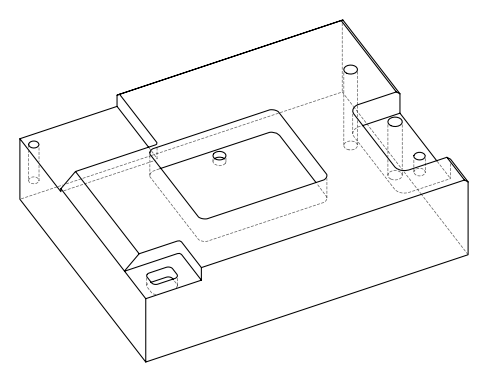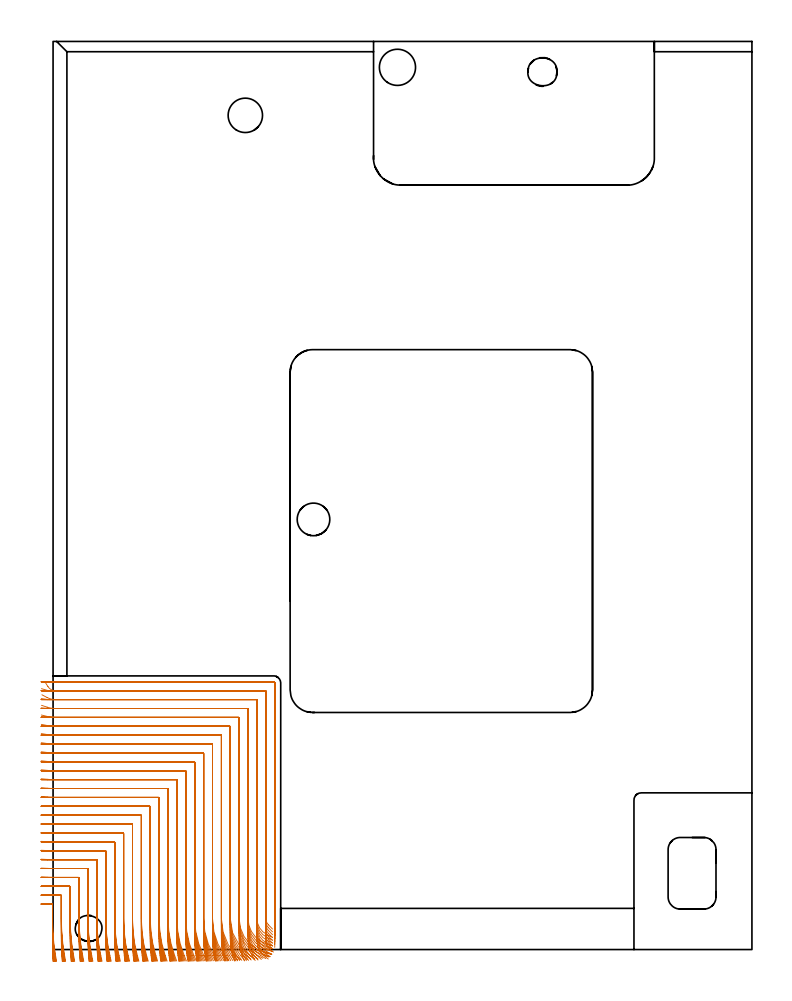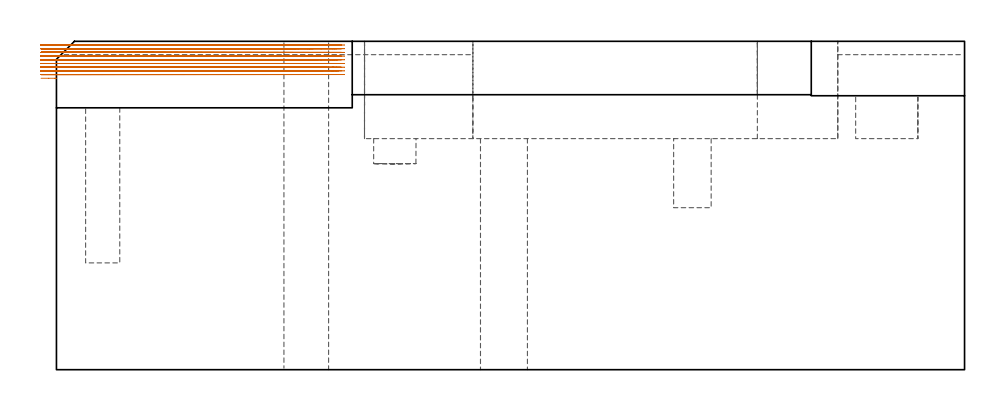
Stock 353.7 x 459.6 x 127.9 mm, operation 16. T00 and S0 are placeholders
(PLAN: 21 operations, 14 tool changes, 271 min)
(1 SPOT_DRILL | STEP1HOLE | NXT0321_9005460120000 | 0.03 min | 5 mm3)
(2 SPOT_DRILL_1 | STEP1HOLE_1 | NXT0321_9005460120000 | 0.06 min | 4449 mm3)
(3 SPOT_DRILL_2 | STEP1POCKET | NXT0321_9005460120000 | 0.04 min | 4185 mm3)
(4 DRILL_BLIND_HOLE_INTO_CENTER | STEP1HOLE | NXT0301_065 | 0.07 min | 888 mm3)
(5 GUN_DRILL_THROUGH_HOLE | STEP1HOLE | UGT0307_008 | 0.69 min | 11202 mm3)
(6 DRILL_TO_ENLARGE_THROUGH_HOLE | STEP1HOLE | UGT0301_245 | 0.55 min | 18254 mm3)
(7 DRILL_THROUGH_HOLE_INTO_CENTER | STEP1HOLE_1 | NXT0301_065 | 0.39 min | 6071 mm3)
(8 DRILL_TO_ENLARGE_THROUGH_HOLE_1 | STEP1HOLE_1 | UGT0301_252 | 0.41 min | 23051 mm3)
(9 DRILL_BLIND_HOLE_INTO_CENTER_1 | STEP1POCKET | NXT0301_128 | 0.12 min | 2997 mm3)
(10 INDEXABLE_INSERT_DRILL_BLIND_HOLE_FROM_SOLID | STEP1POCKET_2 | NXT0302_004 | 0.06 min | 10173 mm3)
(11 MILL_ROUGH_BLIND_HOLE_CONTOUR | STEP1POCKET | NXT0201_010 | Spiral | 0.6 min | 3112 mm3)
(12 AREA_MILL | FG_CHAMFER_SURFACE | UGT0205_001 | 2.72 min | 2237 mm3)
(13 AREA_MILL_1 | FG_CHAMFER_SURFACE_1 | UGT0205_001 | 11.72 min | 42123 mm3)
(14 AREA_MILL_2 | FG_CHAMFER_SURFACE_2 | UGT0205_001 | 0.98 min | 713 mm3)
(15 AREA_MILL_3 | FG_CHAMFER_SURFACE_3 | UGT0205_001 | 7.85 min | 7912 mm3)
(16 MILL_CORNER_NOTCH_RECTANGULAR | CORNER_NOTCH_RECTANGULAR | NXT0201_008 | Follow Part, ap 1.5, ae 75% | 150.14 min | 411328 mm3)
(17 MILL_CORNER_NOTCH_RECTANGULAR_1 | CORNER_NOTCH_RECTANGULAR_1 | NXT0201_008 | Follow Part, ap 1.5, ae 75% | 40.67 min | 98591 mm3)
(18 MILL_RECTANGULAR_POCKET | POCKET_RECTANGULAR_STRAIGHT | UGT0201_094 | Follow Part, ap 5, ae 75% | 30.21 min | 1052492 mm3)
(19 MILL_RECTANGULAR_POCKET_1 | POCKET_RECTANGULAR_STRAIGHT_1 | NXT0201_011 | Follow Part, ap 3, ae 75% | 1.81 min | 14127 mm3)
(20 MILL_SLOT | SLOT_PARTIAL_RECTANGULAR | UGT0201_094 | Follow Part, ap 5, ae 75% | 20.71 min | 372564 mm3)
(21 MILL_BLIND_HOLE_FROM_SOLID_MATERIAL | STEP1POCKET_1 | NXT0201_010 | Spiral | 1.24 min | 8379 mm3)
(TOOL NXT0321_9005460120000 | NC Spot Drill, 142deg, 12mm, Carbide, Uncoated | D12 PA142 FL30 Z2)
(TOOL NXT0301_065 | Carbide Drill 9.4mm [860.1-0940-075A1-MM 2214] | D9.4 PA140 FL98 Z2)
(TOOL UGT0307_008 | Gun Drill 11 mm | D11 PA130 FL24 Z1)
(TOOL UGT0301_245 | Twist Drill 17.4 mm | D17.4 PA118 FL130 Z2)
(TOOL UGT0301_252 | Twist Drill 18.3 mm | D18.3 PA118 FL135 Z2)
(TOOL NXT0301_128 | Carbide Drill 12mm [861.1-1200-036A1-GP GC34] | D12 PA150 FL37.4 Z2)
(TOOL NXT0302_004 | Index. Insert Drill 16.5mm [880-D1650L20-05] | D16.5 PA176 FL83 Z2)
(TOOL NXT0201_010 | ENDMILL 10mm [2P460-1000-NA 1630] | D10 FL30 Z6)
(TOOL UGT0205_001 | Chamfer Mill 20 x 3 x 45 deg. | D20 FL50 Z2)
(TOOL NXT0201_008 | ENDMILL 6mm [2P460-0600-NA 1630] | D6 FL26 Z6)
(TOOL UGT0201_094 | End mill 20 mm | D20 FL38 Z4)
(TOOL NXT0201_011 | ENDMILL 12mm [2P460-1200-NA 1630] | D12 FL38 Z6)
(OP 16 MILL_CORNER_NOTCH_RECTANGULAR, part 1 of 2)
G17 G21 G94 G90
T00 M6
G54
G17 G0 G90 X1.759 Y-5.958 S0 M3
G43 Z137.9 H1
Z126.461
G94 G1 X1.261 Y-3. F250.
G2 X-0.3 Y15.678 R112.5 F500.
G1 Y22.721
G3 X-0.588 Y23.014 R0.3
G2 X-3. Y23.079 R112.5
G1 X-5.998 Y23.191 F250.
G0 Z137.9
X6.346 Y-5.955
Z126.461
G1 X5.827 Y-3.
G2 X4.2 Y15.678 R108. F500.
G1 Y27.207
G3 X3.907 Y27.5 R0.3
G1 X1.209
G2 X-3. Y27.582 R108.
G1 X-5.998 Y27.699 F250.
G0 Z137.9
X10.941 Y-5.951
Z126.461
G1 X10.399 Y-3.
G2 X8.7 Y15.678 R103.5 F500.
G1 Y31.706
G3 X8.406 Y32. R0.3
G1 X1.209
G2 X-3. Y32.086 R103.5
G1 X-5.998 Y32.208 F250.
G0 Z137.9
X15.544 Y-5.946
Z126.461
G1 X14.978 Y-3.
G2 X13.2 Y15.678 R99. F500.
G1 Y36.206
G3 X12.906 Y36.5 R0.3
G1 X1.209
G2 X-3. Y36.59 R99.
G1 X-5.997 Y36.717 F250.
G0 Z137.9
X20.157 Y-5.941
Z126.461
G1 X19.564 Y-3.
G2 X17.7 Y15.678 R94.5 F500.
G1 Y40.706
G3 X17.406 Y41. R0.3
G1 X1.209
G2 X-3. Y41.094 R94.5
G1 X-5.997 Y41.227 F250.
G0 Z137.9
X24.782 Y-5.935
Z126.461
G1 X24.16 Y-3.
G2 X22.2 Y15.678 R90. F500.
G1 Y45.206
G3 X21.906 Y45.5 R0.3
G1 X1.209
G2 X-3. Y45.598 R90.
G1 X-5.997 Y45.739 F250.
G0 Z137.9
X29.421 Y-5.928
Z126.461
G1 X28.765 Y-3.
G2 X26.7 Y15.678 R85.5 F500.
G1 Y49.706
G3 X26.406 Y50. R0.3
G1 X1.209
G2 X-3. Y50.104 R85.5
G1 X-5.996 Y50.251 F250.
G0 Z137.9
X34.075 Y-5.919
Z126.461
G1 X33.383 Y-3.
G2 X31.2 Y15.678 R81. F500.
G1 Y54.206
G3 X30.906 Y54.5 R0.3
G1 X1.209
G2 X-3. Y54.609 R81.
G1 X-5.996 Y54.765 F250.
G0 Z137.9
X38.748 Y-5.909
Z126.461
G1 X38.015 Y-3.
G2 X35.7 Y15.678 R76.5 F500.
G1 Y58.705
G3 X35.405 Y59. R0.3
G1 X1.209
G2 X-3. Y59.116 R76.5
G1 X-5.995 Y59.281 F250.
G0 Z137.9
X43.443 Y-5.897
Z126.461
G1 X42.665 Y-3.
G2 X40.2 Y15.678 R72. F500.
G1 Y63.205
G3 X39.905 Y63.5 R0.3
G1 X1.209
G2 X-3. Y63.623 R72.
G1 X-5.995 Y63.799 F250.
G0 Z137.9
X48.166 Y-5.883
Z126.461
G1 X47.336 Y-3.
G2 X44.7 Y15.678 R67.5 F500.
G1 Y67.705
G3 X44.405 Y68. R0.3
G1 X1.209
G2 X-3. Y68.131 R67.5
G1 X-5.994 Y68.318 F250.
G0 Z137.9
X52.922 Y-5.865
Z126.461
G1 X52.033 Y-3.
G2 X49.2 Y15.678 R63. F500.
G1 Y72.205
G3 X48.905 Y72.5 R0.3
G1 X1.209
G2 X-3. Y72.641 R63.
G1 X-5.993 Y72.841 F250.
G0 Z137.9
X57.72 Y-5.843
Z126.461
G1 X56.762 Y-3.
G2 X53.7 Y15.678 R58.5 F500.
G1 Y76.705
G3 X53.405 Y77. R0.3
G1 X1.209
G2 X-3. Y77.152 R58.5
G1 X-5.992 Y77.367 F250.
G0 Z137.9
X62.571 Y-5.815
Z126.461
G1 X61.533 Y-3.
G2 X58.2 Y15.678 R54. F500.
G1 Y81.204
G3 X57.904 Y81.5 R0.3
G1 X1.209
G2 X-3. Y81.664 R54.
G1 X-5.991 Y81.898 F250.
G0 Z137.9
X67.491 Y-5.778
Z126.461
G1 X66.359 Y-3.
G2 X62.7 Y15.678 R49.5 F500.
G1 Y85.704
G3 X62.404 Y86. R0.3
G1 X1.209
G2 X-3. Y86.179 R49.5
G1 X-5.989 Y86.434 F250.
G0 Z137.9
X72.505 Y-5.729
Z126.461
G1 X71.259 Y-3.
G2 X67.2 Y15.678 R45. F500.
G1 Y90.204
G3 X66.904 Y90.5 R0.3
G1 X1.209
G2 X-3. Y90.697 R45.
G1 X-5.987 Y90.978 F250.
G0 Z137.9
X77.648 Y-5.662
Z126.461
G1 X76.264 Y-3.
G2 X71.7 Y15.678 R40.5 F500.
G1 Y94.704
G3 X71.404 Y95. R0.3
G1 X1.209
G2 X-3. Y95.219 R40.5
G1 X-5.984 Y95.531 F250.
G0 Z137.9
X82.981 Y-5.565
Z126.461
G1 X81.425 Y-3.
G2 X76.2 Y15.678 R36. F500.
G1 Y99.204
G3 X75.904 Y99.5 R0.3
G1 X1.209
G2 X-3. Y99.747 R36.
G1 X-5.979 Y100.098 F250.
G0 Z137.9
X88.614 Y-5.416
Z126.461
G1 X86.835 Y-3.
G2 X80.7 Y15.678 R31.5 F500.
G1 Y103.704
G3 X80.404 Y104. R0.3
G1 X1.209
G2 X-3. Y104.283 R31.5
G1 X-5.973 Y104.683 F250.
G0 Z137.9
X94.779 Y-5.166
Z126.461
G1 X92.703 Y-3.
G2 X85.2 Y15.678 R27. F500.
G1 Y108.203
G3 X84.903 Y108.5 R0.3
G1 X1.209
G2 X-3. Y108.83 R27.
G1 X-5.963 Y109.298 F250.
G0 Z137.9
X102.145 Y-4.673
Z126.461
G1 X99.655 Y-3.
G2 X89.7 Y15.678 R22.5 F500.
G1 Y112.703
G3 X89.403 Y113. R0.3
G1 X1.209
G2 X-3. Y113.397 R22.5
G1 X-5.947 Y113.958 F250.
G0 Z137.9
X110.549 Y-2.495
Z126.461
G1 X107.646 Y-1.736
G2 X94.2 Y15.678 R18. F500.
G1 Y117.203
G3 X93.903 Y117.5 R0.3
G1 X1.209
G2 X-3. Y117.999 R18.
G1 X-5.917 Y118.701 F250.
G0 Z137.9
X111.065 Y1.895
Z126.461
G1 X108.2 Y2.784
G2 X98.7 Y15.678 R13.5 F500.
G1 Y121.703
G3 X98.403 Y122. R0.3
G1 X1.209
G2 X-3. Y122.673 R13.5
G1 X-5.85 Y123.608 F250.
G0 Z137.9
X110.887 Y6.283
Z126.461
G1 X108.2 Y7.616
G2 X103.2 Y15.678 R9. F500.
G1 Y126.203
G3 X102.903 Y126.5 R0.3
G1 X1.209
G2 X-3. Y127.545 R9.
G1 X-5.652 Y128.948 F250.
G0 Z137.9
X111.061 Y10.391
Z126.461
G1 X108.971 Y12.544
G2 X107.7 Y15.678 R4.5 F500.
G1 Y130.703
G3 X107.403 Y131. R0.3
G1 X1.209
G2 X-2.588 Y133.086 R4.5
G1 X-4.198 Y135.618 F250.
G0 Z137.9
X112.2 Y12.678
Z126.461
G1 Y15.678
Y134.9 F500.
G3 X111.6 Y135.5 R0.6
G1 X1.209
X-1.791 F250.
G0 Z137.9
X1.488 Y-5.965
Z125.022
G1 X1.029 Y-3.
G2 X-0.3 Y14.239 R112.5 F500.
G1 Y22.707
G3 X-0.593 Y23. R0.3
G1 X-1.716
G2 X-3. Y23.007 R112.5
G1 X-6. Y23.042 F250.
G0 Z137.9
X6.064 Y-5.962
Z125.022
G1 X5.585 Y-3.
G2 X4.2 Y14.239 R108. F500.
G1 Y27.207
G3 X3.907 Y27.5 R0.3
G1 X-1.716
G2 X-3. Y27.508 R108.
G1 X-6. Y27.543 F250.
G0 Z137.9
X10.645 Y-5.958
Z125.022
G1 X10.146 Y-3.
G2 X8.7 Y14.239 R103.5 F500.
G1 Y31.707
G3 X8.407 Y32. R0.3
G1 X-1.716
G2 X-3. Y32.008 R103.5
G1 X-6. Y32.045 F250.
G0 Z137.9
X15.235 Y-5.954
Z125.022
G1 X14.712 Y-3.
G2 X13.2 Y14.239 R99. F500.
G1 Y36.206
G3 X12.906 Y36.5 R0.3
G1 X-1.716
G2 X-3. Y36.508 R99.
G1 X-6. Y36.547 F250.
G0 Z137.9
X19.833 Y-5.95
Z125.022
G1 X19.286 Y-3.
G2 X17.7 Y14.239 R94.5 F500.
G1 Y40.706
G3 X17.406 Y41. R0.3
G1 X-1.716
G2 X-3. Y41.009 R94.5
G1 X-6. Y41.049 F250.
G0 Z137.9
X24.441 Y-5.944
Z125.022
G1 X23.866 Y-3.
G2 X22.2 Y14.239 R90. F500.
G1 Y45.206
G3 X21.906 Y45.5 R0.3
G1 X-1.716
G2 X-3. Y45.509 R90.
G1 X-6. Y45.552 F250.
G0 Z137.9
X29.061 Y-5.938
Z125.022
G1 X28.456 Y-3.
G2 X26.7 Y14.239 R85.5 F500.
G1 Y49.706
G3 X26.406 Y50. R0.3
G1 X-1.716
G2 X-3. Y50.01 R85.5
G1 X-6. Y50.055 F250.
G0 Z137.9
X33.694 Y-5.931
Z125.022
G1 X33.056 Y-3.
G2 X31.2 Y14.239 R81. F500.
G1 Y54.206
G3 X30.906 Y54.5 R0.3
G1 X-1.716
G2 X-3. Y54.51 R81.
G1 X-6. Y54.558 F250.
G0 Z137.9
X38.344 Y-5.923
Z125.022
G1 X37.668 Y-3.
G2 X35.7 Y14.239 R76.5 F500.
G1 Y58.705
G3 X35.405 Y59. R0.3
G1 X-1.716
G2 X-3. Y59.011 R76.5
G1 X-6. Y59.061 F250.
G0 Z137.9
X43.013 Y-5.913
Z125.022
G1 X42.294 Y-3.
G2 X40.2 Y14.239 R72. F500.
G1 Y63.205
G3 X39.905 Y63.5 R0.3
G1 X-1.716
G2 X-3. Y63.511 R72.
G1 X-6. Y63.565 F250.
G0 Z137.9
X47.705 Y-5.901
Z125.022
G1 X46.938 Y-3.
G2 X44.7 Y14.239 R67.5 F500.
G1 Y67.705
G3 X44.405 Y68. R0.3
G1 X-1.716
G2 X-3. Y68.012 R67.5
G1 X-5.999 Y68.069 F250.
G0 Z137.9
X52.425 Y-5.886
Z125.022
G1 X51.605 Y-3.
G2 X49.2 Y14.239 R63. F500.
G1 Y72.205
G3 X48.905 Y72.5 R0.3
G1 X-1.716
G2 X-3. Y72.513 R63.
G1 X-5.999 Y72.574 F250.
G0 Z137.9
X57.182 Y-5.867
Z125.022
G1 X56.298 Y-3.
G2 X53.7 Y14.239 R58.5 F500.
G1 Y76.705
G3 X53.405 Y77. R0.3
G1 X-1.716
G2 X-3. Y77.014 R58.5
G1 X-5.999 Y77.08 F250.
G0 Z137.9
X61.983 Y-5.843
Z125.022
G1 X61.026 Y-3.
G2 X58.2 Y14.239 R54. F500.
G1 Y81.205
G3 X57.905 Y81.5 R0.3
G1 X-1.716
G2 X-3. Y81.515 R54.
G1 X-5.999 Y81.587 F250.
G0 Z137.9
X66.844 Y-5.812
Z125.022
G1 X65.799 Y-3.
G2 X62.7 Y14.239 R49.5 F500.
G1 Y85.704
G3 X62.404 Y86. R0.3
G1 X-1.716
G2 X-3. Y86.017 R49.5
G1 X-5.999 Y86.094 F250.
G0 Z137.9
X71.782 Y-5.771
Z125.022
G1 X70.633 Y-3.
G2 X67.2 Y14.239 R45. F500.
G1 Y90.204
G3 X66.904 Y90.5 R0.3
G1 X-1.716
G2 X-3. Y90.518 R45.
G1 X-5.999 Y90.604 F250.
G0 Z137.9
X76.829 Y-5.715
Z125.022
G1 X75.552 Y-3.
G2 X71.7 Y14.239 R40.5 F500.
G1 Y94.704
G3 X71.404 Y95. R0.3
G1 X-1.716
G2 X-3. Y95.02 R40.5
G1 X-5.998 Y95.115 F250.
G0 Z137.9
X82.033 Y-5.634
Z125.022
G1 X80.596 Y-3.
G2 X76.2 Y14.239 R36. F500.
G1 Y99.204
G3 X75.904 Y99.5 R0.3
G1 X-1.716
G2 X-3. Y99.523 R36.
G1 X-5.998 Y99.63 F250.
G0 Z137.9
X87.478 Y-5.511
Z125.022
G1 X85.836 Y-3.
G2 X80.7 Y14.239 R31.5 F500.
G1 Y103.704
G3 X80.404 Y104. R0.3
G1 X-1.716
G2 X-3. Y104.026 R31.5
G1 X-5.998 Y104.148 F250.
G0 Z137.9
X93.335 Y-5.309
Z125.022
G1 X91.42 Y-3.
G2 X85.2 Y14.239 R27. F500.
G1 Y108.204
G3 X84.904 Y108.5 R0.3
G1 X-1.716
G2 X-3. Y108.531 R27.
G1 X-5.997 Y108.673 F250.
G0 Z137.9
X100.039 Y-4.928
Z125.022
G1 X97.741 Y-3.
G2 X89.7 Y14.239 R22.5 F500.
G1 Y112.703
G3 X89.403 Y113. R0.3
G1 X-1.716
G2 X-3. Y113.037 R22.5
G1 X-5.995 Y113.208 F250.
G0 Z137.9
X109.169 Y-3.756
Z125.022
G1 X106.333 Y-2.778
G2 X94.2 Y14.239 R18. F500.
G1 Y117.203
G3 X93.903 Y117.5 R0.3
G1 X-1.716
G2 X-3. Y117.546 R18.
G1 X-5.992 Y117.76 F250.
G0 Z137.9
X111.065 Y0.456
Z125.022
G1 X108.2 Y1.345
G2 X98.7 Y14.239 R13.5 F500.
G1 Y121.703
G3 X98.403 Y122. R0.3
G1 X-1.716
G2 X-3. Y122.061 R13.5
G1 X-5.986 Y122.346 F250.
G0 Z137.9
X110.887 Y4.843
Z125.022
G1 X108.2 Y6.177
G2 X103.2 Y14.239 R9. F500.
G1 Y126.203
G3 X102.903 Y126.5 R0.3
G1 X-1.716
G2 X-3. Y126.592 R9.
G1 X-5.969 Y127.02 F250.
G0 Z137.9
X111.061 Y8.952
Z125.022
G1 X108.971 Y11.105
G2 X107.7 Y14.239 R4.5 F500.
G1 Y130.703
G3 X107.403 Y131. R0.3
G1 X-1.716
G2 X-3. Y131.187 R4.5
G1 X-5.875 Y132.043 F250.
G0 Z137.9
X112.2 Y11.239
Z125.022
G1 Y14.239
Y134.9 F500.
G3 X111.6 Y135.5 R0.6
G1 X-1.716
X-4.716 F250.
G0 Z137.9
X1.236 Y-5.97
Z123.583
G1 X0.815 Y-3.
G2 X-0.3 Y12.799 R112.5 F500.
G1 Y22.707
G3 X-0.593 Y23. R0.3
G1 X-2.845
X-3.
X-6. Y23.004 F250.
G0 Z137.9
X5.801 Y-5.968
Z123.583
G1 X5.362 Y-3.
G2 X4.2 Y12.799 R108. F500.
G1 Y27.207
G3 X3.907 Y27.5 R0.3
G1 X-2.845
X-3.
X-6. Y27.504 F250.
G0 Z137.9
X10.371 Y-5.965
Z123.583
G1 X9.913 Y-3.
G2 X8.7 Y12.799 R103.5 F500.
G1 Y31.707
G3 X8.407 Y32. R0.3
G1 X-2.845
X-3.
X-6. Y32.005 F250.
G0 Z137.9
X14.948 Y-5.962
Z123.583
G1 X14.469 Y-3.
G2 X13.2 Y12.799 R99. F500.
G1 Y36.206
G3 X12.906 Y36.5 R0.3
G1 X-2.845
X-3.
X-6. Y36.505 F250.
G0 Z137.9
X19.532 Y-5.958
Z123.583
G1 X19.03 Y-3.
G2 X17.7 Y12.799 R94.5 F500.
G1 Y40.706
G3 X17.406 Y41. R0.3
G1 X-2.845
X-3.
X-6. Y41.005 F250.
G0 Z137.9
X24.124 Y-5.953
Z123.583
G1 X23.598 Y-3.
G2 X22.2 Y12.799 R90. F500.
G1 Y45.206
G3 X21.906 Y45.5 R0.3
G1 X-2.845
X-3.
X-6. Y45.505 F250.
G0 Z137.9
X28.727 Y-5.948
Z123.583
G1 X28.172 Y-3.
G2 X26.7 Y12.799 R85.5 F500.
G1 Y49.706
G3 X26.406 Y50. R0.3
G1 X-2.845
X-3.
X-6. Y50.006 F250.
G0 Z137.9
X33.341 Y-5.942
Z123.583
G1 X32.756 Y-3.
G2 X31.2 Y12.799 R81. F500.
G1 Y54.206
G3 X30.906 Y54.5 R0.3
G1 X-2.845
X-3.
X-6. Y54.506 F250.
G0 Z137.9
X37.969 Y-5.935
Z123.583
G1 X37.349 Y-3.
G2 X35.7 Y12.799 R76.5 F500.
G1 Y58.705
G3 X35.405 Y59. R0.3
G1 X-2.845
X-3.
X-6. Y59.006 F250.
G0 Z137.9
X42.613 Y-5.927
Z123.583
G1 X41.955 Y-3.
G2 X40.2 Y12.799 R72. F500.
G1 Y63.205
G3 X39.905 Y63.5 R0.3
G1 X-2.845
X-3.
X-6. Y63.507 F250.
G0 Z137.9
X47.277 Y-5.917
Z123.583
G1 X46.575 Y-3.
G2 X44.7 Y12.799 R67.5 F500.
G1 Y67.705
G3 X44.405 Y68. R0.3
G1 X-2.845
X-3.
X-6. Y68.007 F250.
G0 Z137.9
X51.966 Y-5.904
Z123.583
G1 X51.213 Y-3.
G2 X49.2 Y12.799 R63. F500.
G1 Y72.205
G3 X48.905 Y72.5 R0.3
G1 X-2.845
X-3.
X-6. Y72.508 F250.
G0 Z137.9
X56.684 Y-5.889
Z123.583
G1 X55.874 Y-3.
G2 X53.7 Y12.799 R58.5 F500.
G1 Y76.705
G3 X53.405 Y77. R0.3
G1 X-2.845
X-3.
X-6. Y77.008 F250.
G0 Z137.9
X61.441 Y-5.869
Z123.583
G1 X60.563 Y-3.
G2 X58.2 Y12.799 R54. F500.
G1 Y81.205
G3 X57.905 Y81.5 R0.3
G1 X-2.845
X-3.
X-6. Y81.509 F250.
G0 Z137.9
X66.247 Y-5.843
Z123.583
G1 X65.289 Y-3.
G2 X62.7 Y12.799 R49.5 F500.
G1 Y85.704
G3 X62.404 Y86. R0.3
G1 X-2.845
X-3.
X-6. Y86.01 F250.
G0 Z137.9
X71.118 Y-5.809
Z123.583
G1 X70.065 Y-3.
G2 X67.2 Y12.799 R45. F500.
G1 Y90.204
G3 X66.904 Y90.5 R0.3
G1 X-2.845
X-3.
X-6. Y90.511 F250.
G0 Z137.9
X76.079 Y-5.762
Z123.583
G1 X74.909 Y-3.
G2 X71.7 Y12.799 R40.5 F500.
G1 Y94.704
G3 X71.404 Y95. R0.3
G1 X-2.845
X-3.
X-6. Y95.012 F250.
G0 Z137.9
X81.169 Y-5.696
Z123.583
G1 X79.852 Y-3.
G2 X76.2 Y12.799 R36. F500.
G1 Y99.204
G3 X75.904 Y99.5 R0.3
G1 X-2.845
X-3.
X-6. Y99.513 F250.
G0 Z137.9
X86.453 Y-5.595
Z123.583
G1 X84.949 Y-3.
G2 X80.7 Y12.799 R31.5 F500.
G1 Y103.704
G3 X80.404 Y104. R0.3
G1 X-2.845
X-3.
X-6. Y104.015 F250.
G0 Z137.9
X92.061 Y-5.433
Z123.583
G1 X90.305 Y-3.
G2 X85.2 Y12.799 R27. F500.
G1 Y108.204
G3 X84.904 Y108.5 R0.3
G1 X-2.845
X-3.
X-6. Y108.518 F250.
G0 Z137.9
X98.287 Y-5.136
Z123.583
G1 X96.18 Y-3.
G2 X89.7 Y12.799 R22.5 F500.
G1 Y112.703
G3 X89.403 Y113. R0.3
G1 X-2.845
X-3. Y113.001
X-6. Y113.021 F250.
G0 Z137.9
X106.209 Y-4.437
Z123.583
G1 X103.576 Y-3.
G2 X94.2 Y12.799 R18. F500.
G1 Y117.203
G3 X93.903 Y117.5 R0.3
G1 X-2.845
X-3. Y117.501
X-6. Y117.526 F250.
G0 Z137.9
X111.064 Y-0.983
Z123.583
G1 X108.199 Y-0.094
G2 X98.7 Y12.799 R13.5 F500.
G1 Y121.703
G3 X98.403 Y122. R0.3
G1 X-2.845
X-3. Y122.001
X-6. Y122.035 F250.
G0 Z137.9
X110.887 Y3.404
Z123.583
G1 X108.2 Y4.737
G2 X103.2 Y12.799 R9. F500.
G1 Y126.203
G3 X102.903 Y126.5 R0.3
G1 X-2.845
X-3. Y126.501
X-6. Y126.553 F250.
G0 Z137.9
X111.06 Y7.512
Z123.583
G1 X108.971 Y9.665
G2 X107.7 Y12.799 R4.5 F500.
G1 Y130.703
G3 X107.403 Y131. R0.3
G1 X-2.845
X-3. Y131.003
X-5.998 Y131.106 F250.
G0 Z137.9
X112.2 Y9.799
Z123.583
G1 Y12.799
Y134.9 F500.
G3 X111.6 Y135.5 R0.6
G1 X-2.845
X-5.845 F250.
G0 Z137.9
X1.003 Y-5.975
Z122.144
G1 X0.62 Y-3.
G2 X-0.3 Y11.361 R112.5 F500.
G1 Y22.707
G3 X-0.593 Y23. R0.3
G1 X-3.
X-6. F250.
G0 Z137.9
X5.558 Y-5.973
Z122.144
G1 X5.159 Y-3.
G2 X4.2 Y11.361 R108. F500.
G1 Y27.207
G3 X3.907 Y27.5 R0.3
G1 X-3.
X-6. F250.
G0 Z137.9
X10.117 Y-5.971
Z122.144
G1 X9.701 Y-3.
G2 X8.7 Y11.361 R103.5 F500.
G1 Y31.707
G3 X8.407 Y32. R0.3
G1 X-3.
X-6. F250.
G0 Z137.9
X14.682 Y-5.968
Z122.144
G1 X14.247 Y-3.
G2 X13.2 Y11.361 R99. F500.
G1 Y36.206
G3 X12.906 Y36.5 R0.3
G1 X-3.
X-6. F250.
G0 Z137.9
X19.253 Y-5.965
Z122.144
G1 X18.798 Y-3.
G2 X17.7 Y11.361 R94.5 F500.
G1 Y40.706
G3 X17.406 Y41. R0.3
G1 X-3.
X-6. F250.
G0 Z137.9
X23.832 Y-5.962
Z122.144
G1 X23.353 Y-3.
G2 X22.2 Y11.361 R90. F500.
G1 Y45.206
G3 X21.906 Y45.5 R0.3
G1 X-3.
X-6. F250.
G0 Z137.9
X28.419 Y-5.957
Z122.144
G1 X27.915 Y-3.
G2 X26.7 Y11.361 R85.5 F500.
G1 Y49.706
G3 X26.406 Y50. R0.3
G1 X-3.
X-6. F250.
G0 Z137.9
X33.015 Y-5.952
Z122.144
G1 X32.483 Y-3.
G2 X31.2 Y11.361 R81. F500.
G1 Y54.206
G3 X30.906 Y54.5 R0.3
G1 X-3.
X-6. F250.
G0 Z137.9
X37.623 Y-5.947
Z122.144
G1 X37.06 Y-3.
G2 X35.7 Y11.361 R76.5 F500.
G1 Y58.705
G3 X35.405 Y59. R0.3
G1 X-3.
X-6. F250.
G0 Z137.9
X42.245 Y-5.94
Z122.144
G1 X41.647 Y-3.
G2 X40.2 Y11.361 R72. F500.
G1 Y63.205
G3 X39.905 Y63.5 R0.3
G1 X-3.
X-6. F250.
G0 Z137.9
X46.884 Y-5.931
Z122.144
G1 X46.245 Y-3.
G2 X44.7 Y11.361 R67.5 F500.
G1 Y67.705
G3 X44.405 Y68. R0.3
G1 X-3.
X-6. F250.
G0 Z137.9
X51.542 Y-5.921
Z122.144
G1 X50.859 Y-3.
G2 X49.2 Y11.361 R63. F500.
G1 Y72.205
G3 X48.905 Y72.5 R0.3
G1 X-3.
X-6. F250.
G0 Z137.9
X56.227 Y-5.908
Z122.144
G1 X55.49 Y-3.
G2 X53.7 Y11.361 R58.5 F500.
G1 Y76.705
G3 X53.405 Y77. R0.3
G1 X-3.
X-6. F250.
G0 Z137.9
X60.942 Y-5.892
Z122.144
G1 X60.145 Y-3.
G2 X58.2 Y11.361 R54. F500.
G1 Y81.205
G3 X57.905 Y81.5 R0.3
G1 X-3.
X-6. F250.
G0 Z137.9
X65.699 Y-5.871
Z122.144
G1 X64.829 Y-3.
G2 X62.7 Y11.361 R49.5 F500.
G1 Y85.704
G3 X62.404 Y86. R0.3
G1 X-3.
X-6. F250.
G0 Z137.9
X70.51 Y-5.843
Z122.144
G1 X69.553 Y-3.
G2 X67.2 Y11.361 R45. F500.
G1 Y90.204
G3 X66.904 Y90.5 R0.3
G1 X-3.
X-6. F250.
G0 Z137.9
X75.395 Y-5.805
Z122.144
G1 X74.332 Y-3.
G2 X71.7 Y11.361 R40.5 F500.
G1 Y94.704
G3 X71.404 Y95. R0.3
G1 X-3.
X-6. F250.
G0 Z137.9
X80.385 Y-5.751
Z122.144
G1 X79.188 Y-3.
G2 X76.2 Y11.361 R36. F500.
G1 Y99.204
G3 X75.904 Y99.5 R0.3
G1 X-3.
X-6. F250.
G0 Z137.9
X85.532 Y-5.67
Z122.144
G1 X84.164 Y-3.
G2 X80.7 Y11.361 R31.5 F500.
G1 Y103.704
G3 X80.404 Y104. R0.3
G1 X-3.
X-6. F250.
G0 Z137.9
X90.932 Y-5.54
Z122.144
G1 X89.336 Y-3.
G2 X85.2 Y11.361 R27. F500.
G1 Y108.204
G3 X84.904 Y108.5 R0.3
G1 X-3.
X-6. F250.
G0 Z137.9
X96.794 Y-5.309
Z122.144
G1 X94.879 Y-3.
G2 X89.7 Y11.361 R22.5 F500.
G1 Y112.703
G3 X89.403 Y113. R0.3
G1 X-3.
X-6. F250.
G0 Z137.9
X103.742 Y-4.809
Z122.144
G1 X101.348 Y-3.
G2 X94.2 Y11.361 R18. F500.
G1 Y117.203
G3 X93.903 Y117.5 R0.3
G1 X-3.
X-6. F250.
G0 Z137.9
X110.684 Y-2.385
Z122.144
G1 X107.844 Y-1.417
G2 X98.7 Y11.361 R13.5 F500.
G1 Y121.703
G3 X98.403 Y122. R0.3
G1 X-3.
X-6. F250.
G0 Z137.9
X110.887 Y1.965
Z122.144
G1 X108.2 Y3.299
G2 X103.2 Y11.361 R9. F500.
G1 Y126.203
G3 X102.903 Y126.5 R0.3
G1 X-3.
X-6. F250.
G0 Z137.9
X111.06 Y6.074
Z122.144
G1 X108.971 Y8.227
G2 X107.7 Y11.361 R4.5 F500.
G1 Y130.703
G3 X107.403 Y131. R0.3
G1 X-3.
X-6. F250.
G0 Z137.9
X112.2 Y8.361
Z122.144
G1 Y11.361
Y134.9 F500.
G3 X111.6 Y135.5 R0.6
G1 X-3.
X-6. F250.
G0 Z137.9
X0.789 Y-5.98
Z120.705
G1 X0.445 Y-3.
G2 X-0.3 Y9.922 R112.5 F500.
G1 Y22.707
G3 X-0.593 Y23. R0.3
G1 X-3.
X-6. F250.
G0 Z137.9
X5.335 Y-5.978
Z120.705
G1 X4.976 Y-3.
G2 X4.2 Y9.922 R108. F500.
G1 Y27.207
G3 X3.907 Y27.5 R0.3
G1 X-3.
X-6. F250.
G0 Z137.9
X9.884 Y-5.977
Z120.705
G1 X9.51 Y-3.
G2 X8.7 Y9.922 R103.5 F500.
G1 Y31.707
G3 X8.407 Y32. R0.3
G1 X-3.
X-6. F250.
G0 Z137.9
X14.439 Y-5.974
Z120.705
G1 X14.047 Y-3.
G2 X13.2 Y9.922 R99. F500.
G1 Y36.206
G3 X12.906 Y36.5 R0.3
G1 X-3.
X-6. F250.
G0 Z137.9
X18.998 Y-5.972
Z120.705
G1 X18.588 Y-3.
G2 X17.7 Y9.922 R94.5 F500.
G1 Y40.706
G3 X17.406 Y41. R0.3
G1 X-3.
X-6. F250.
G0 Z137.9
X23.563 Y-5.969
Z120.705
G1 X23.132 Y-3.
G2 X22.2 Y9.922 R90. F500.
G1 Y45.206
G3 X21.906 Y45.5 R0.3
G1 X-3.
X-6. F250.
G0 Z137.9
X28.135 Y-5.966
Z120.705
G1 X27.682 Y-3.
G2 X26.7 Y9.922 R85.5 F500.
G1 Y49.706
G3 X26.406 Y50. R0.3
G1 X-3.
X-6. F250.
G0 Z137.9
X32.716 Y-5.962
Z120.705
G1 X32.237 Y-3.
G2 X31.2 Y9.922 R81. F500.
G1 Y54.206
G3 X30.906 Y54.5 R0.3
G1 X-3.
X-6. F250.
G0 Z137.9
X37.306 Y-5.957
Z120.705
G1 X36.799 Y-3.
G2 X35.7 Y9.922 R76.5 F500.
G1 Y58.705
G3 X35.405 Y59. R0.3
G1 X-3.
X-6. F250.
G0 Z137.9
X41.907 Y-5.951
Z120.705
G1 X41.369 Y-3.
G2 X40.2 Y9.922 R72. F500.
G1 Y63.205
G3 X39.905 Y63.5 R0.3
G1 X-3.
X-6. F250.
G0 Z137.9
X46.523 Y-5.945
Z120.705
G1 X45.948 Y-3.
G2 X44.7 Y9.922 R67.5 F500.
G1 Y67.705
G3 X44.405 Y68. R0.3
G1 X-3.
X-6. F250.
G0 Z137.9
X51.155 Y-5.936
Z120.705
G1 X50.539 Y-3.
G2 X49.2 Y9.922 R63. F500.
G1 Y72.205
G3 X48.905 Y72.5 R0.3
G1 X-3.
X-6. F250.
G0 Z137.9
X55.808 Y-5.926
Z120.705
G1 X55.145 Y-3.
G2 X53.7 Y9.922 R58.5 F500.
G1 Y76.705
G3 X53.405 Y77. R0.3
G1 X-3.
X-6. F250.
G0 Z137.9
X60.487 Y-5.913
Z120.705
G1 X59.769 Y-3.
G2 X58.2 Y9.922 R54. F500.
G1 Y81.205
G3 X57.905 Y81.5 R0.3
G1 X-3.
X-6. F250.
G0 Z137.9
X65.2 Y-5.896
Z120.705
G1 X64.416 Y-3.
G2 X62.7 Y9.922 R49.5 F500.
G1 Y85.704
G3 X62.404 Y86. R0.3
G1 X-3.
X-6. F250.
G0 Z137.9
X69.957 Y-5.874
Z120.705
G1 X69.095 Y-3.
G2 X67.2 Y9.922 R45. F500.
G1 Y90.204
G3 X66.904 Y90.5 R0.3
G1 X-3.
X-6. F250.
G0 Z137.9
X74.774 Y-5.843
Z120.705
G1 X73.817 Y-3.
G2 X71.7 Y9.922 R40.5 F500.
G1 Y94.704
G3 X71.404 Y95. R0.3
G1 X-3.
X-6. F250.
G0 Z137.9
X79.676 Y-5.8
Z120.705
G1 X78.599 Y-3.
G2 X76.2 Y9.922 R36. F500.
G1 Y99.204
G3 X75.904 Y99.5 R0.3
G1 X-3.
X-6. F250.
G0 Z137.9
X84.703 Y-5.736
Z120.705
G1 X83.472 Y-3.
G2 X80.7 Y9.922 R31.5 F500.
G1 Y103.704
G3 X80.404 Y104. R0.3
G1 X-3.
X-6. F250.
G0 Z137.9
X89.929 Y-5.634
Z120.705
G1 X88.493 Y-3.
G2 X85.2 Y9.922 R27. F500.
G1 Y108.204
G3 X84.904 Y108.5 R0.3
G1 X-3.
X-6. F250.
G0 Z137.9
X95.503 Y-5.456
Z120.705
G1 X93.781 Y-3.
G2 X89.7 Y9.922 R22.5 F500.
G1 Y112.703
G3 X89.403 Y113. R0.3
G1 X-3.
X-6. F250.
G0 Z137.9
X101.823 Y-5.089
Z120.705
G1 X99.669 Y-3.
G2 X94.2 Y9.922 R18. F500.
G1 Y117.203
G3 X93.903 Y117.5 R0.3
G1 X-3.
X-6. F250.
G0 Z137.9
X109.637 Y-3.668
Z120.705
G1 X106.88 Y-2.486
G2 X98.7 Y9.922 R13.5 F500.
G1 Y121.703
G3 X98.403 Y122. R0.3
G1 X-3.
X-6. F250.
G0 Z137.9
X110.887 Y0.526
Z120.705
G1 X108.2 Y1.86
G2 X103.2 Y9.922 R9. F500.
G1 Y126.203
G3 X102.903 Y126.5 R0.3
G1 X-3.
X-6. F250.
G0 Z137.9
X111.06 Y4.635
Z120.705
G1 X108.971 Y6.788
G2 X107.7 Y9.922 R4.5 F500.
G1 Y130.703
G3 X107.403 Y131. R0.3
G1 X-3.
X-6. F250.
G0 Z137.9
X112.2 Y6.922
Z120.705
G1 Y9.922
Y134.9 F500.
G3 X111.6 Y135.5 R0.6
G1 X-3.
X-6. F250.
G0 Z137.9
X0.594 Y-5.984
Z119.267
G1 X0.288 Y-3.
G2 X-0.3 Y8.483 R112.5 F500.
G1 Y22.707
G3 X-0.593 Y23. R0.3
G1 X-3.
X-6. F250.
G0 Z137.9
X5.131 Y-5.983
Z119.267
G1 X4.812 Y-3.
G2 X4.2 Y8.483 R108. F500.
G1 Y27.207
G3 X3.907 Y27.5 R0.3
G1 X-3.
X-6. F250.
G0 Z137.9
X9.672 Y-5.981
Z119.267
G1 X9.339 Y-3.
G2 X8.7 Y8.483 R103.5 F500.
G1 Y31.707
G3 X8.407 Y32. R0.3
G1 X-3.
X-6. F250.
G0 Z137.9
X14.216 Y-5.98
Z119.267
G1 X13.868 Y-3.
G2 X13.2 Y8.483 R99. F500.
G1 Y36.206
G3 X12.906 Y36.5 R0.3
G1 X-3.
X-6. F250.
G0 Z137.9
X18.765 Y-5.978
Z119.267
G1 X18.4 Y-3.
G2 X17.7 Y8.483 R94.5 F500.
G1 Y40.706
G3 X17.406 Y41. R0.3
G1 X-3.
X-6. F250.
G0 Z137.9
X23.318 Y-5.975
Z119.267
G1 X22.936 Y-3.
G2 X22.2 Y8.483 R90. F500.
G1 Y45.206
G3 X21.906 Y45.5 R0.3
G1 X-3.
X-6. F250.
G0 Z137.9
X27.877 Y-5.973
Z119.267
G1 X27.475 Y-3.
G2 X26.7 Y8.483 R85.5 F500.
G1 Y49.706
G3 X26.406 Y50. R0.3
G1 X-3.
X-6. F250.
G0 Z137.9
X32.443 Y-5.97
Z119.267
G1 X32.018 Y-3.
G2 X31.2 Y8.483 R81. F500.
G1 Y54.206
G3 X30.906 Y54.5 R0.3
G1 X-3.
X-6. F250.
G0 Z137.9
X37.017 Y-5.966
Z119.267
G1 X36.567 Y-3.
G2 X35.7 Y8.483 R76.5 F500.
G1 Y58.705
G3 X35.405 Y59. R0.3
G1 X-3.
X-6. F250.
G0 Z137.9
X41.6 Y-5.962
Z119.267
G1 X41.122 Y-3.
G2 X40.2 Y8.483 R72. F500.
G1 Y63.205
G3 X39.905 Y63.5 R0.3
G1 X-3.
X-6. F250.
G0 Z137.9
X46.194 Y-5.956
Z119.267
G1 X45.684 Y-3.
G2 X44.7 Y8.483 R67.5 F500.
G1 Y67.705
G3 X44.405 Y68. R0.3
G1 X-3.
X-6. F250.
G0 Z137.9
X50.802 Y-5.95
Z119.267
G1 X50.255 Y-3.
G2 X49.2 Y8.483 R63. F500.
G1 Y72.205
G3 X48.905 Y72.5 R0.3
G1 X-3.
X-6. F250.
G0 Z137.9
X55.427 Y-5.942
Z119.267
G1 X54.838 Y-3.
G2 X53.7 Y8.483 R58.5 F500.
G1 Y76.705
G3 X53.405 Y77. R0.3
G1 X-3.
X-6. F250.
G0 Z137.9
X60.073 Y-5.931
Z119.267
G1 X59.435 Y-3.
G2 X58.2 Y8.483 R54. F500.
G1 Y81.205
G3 X57.905 Y81.5 R0.3
G1 X-3.
X-6. F250.
G0 Z137.9
X64.746 Y-5.918
Z119.267
G1 X64.05 Y-3.
G2 X62.7 Y8.483 R49.5 F500.
G1 Y85.704
G3 X62.404 Y86. R0.3
G1 X-3.
X-6. F250.
G0 Z137.9
X69.455 Y-5.901
Z119.267
G1 X68.69 Y-3.
G2 X67.2 Y8.483 R45. F500.
G1 Y90.204
G3 X66.904 Y90.5 R0.3
G1 X-3.
X-6. F250.
G0 Z137.9
X74.213 Y-5.877
Z119.267
G1 X73.362 Y-3.
G2 X71.7 Y8.483 R40.5 F500.
G1 Y94.704
G3 X71.404 Y95. R0.3
G1 X-3.
X-6. F250.
G0 Z137.9
X79.037 Y-5.843
Z119.267
G1 X78.08 Y-3.
G2 X76.2 Y8.483 R36. F500.
G1 Y99.204
G3 X75.904 Y99.5 R0.3
G1 X-3.
X-6. F250.
G0 Z137.9
X83.961 Y-5.794
Z119.267
G1 X82.867 Y-3.
G2 X80.7 Y8.483 R31.5 F500.
G1 Y103.704
G3 X80.404 Y104. R0.3
G1 X-3.
X-6. F250.
G0 Z137.9
X89.039 Y-5.715
Z119.267
G1 X87.763 Y-3.
G2 X85.2 Y8.483 R27. F500.
G1 Y108.204
G3 X84.904 Y108.5 R0.3
G1 X-3.
X-6. F250.
G0 Z137.9
X94.382 Y-5.58
Z119.267
G1 X92.851 Y-3.
G2 X89.7 Y8.483 R22.5 F500.
G1 Y112.703
G3 X89.403 Y113. R0.3
G1 X-3.
X-6. F250.
G0 Z137.9
X100.252 Y-5.31
Z119.267
G1 X98.338 Y-3.
G2 X94.2 Y8.483 R18. F500.
G1 Y117.203
G3 X93.903 Y117.5 R0.3
G1 X-3.
X-6. F250.
G0 Z137.9
X107.653 Y-4.578
Z119.267
G1 X105.101 Y-3.
G2 X98.7 Y8.483 R13.5 F500.
G1 Y121.703
G3 X98.403 Y122. R0.3
G1 X-3.
X-6. F250.
G0 Z137.9
X110.887 Y-0.913
Z119.267
G1 X108.2 Y0.421
G2 X103.2 Y8.483 R9. F500.
G1 Y126.203
G3 X102.903 Y126.5 R0.3
G1 X-3.
X-6. F250.
G0 Z137.9
X111.06 Y3.196
Z119.267
G1 X108.971 Y5.349
G2 X107.7 Y8.483 R4.5 F500.
G1 Y130.703
G3 X107.403 Y131. R0.3
G1 X-3.
X-6. F250.
G0 Z137.9
X112.2 Y5.483
Z119.267
G1 Y8.483
Y134.9 F500.
G3 X111.6 Y135.5 R0.6
G1 X-3.
X-6. F250.
G0 Z137.9
X0.417 Y-5.988
Z117.828
G1 X0.149 Y-3.
G2 X-0.3 Y7.044 R112.5 F500.
G1 Y22.707
G3 X-0.593 Y23. R0.3
G1 X-3.
X-6. F250.
G0 Z137.9
X4.947 Y-5.987
Z117.828
G1 X4.668 Y-3.
G2 X4.2 Y7.044 R108. F500.
G1 Y27.207
G3 X3.907 Y27.5 R0.3
G1 X-3.
X-6. F250.
G0 Z137.9
X9.48 Y-5.986
Z117.828
G1 X9.188 Y-3.
G2 X8.7 Y7.044 R103.5 F500.
G1 Y31.707
G3 X8.407 Y32. R0.3
G1 X-3.
X-6. F250.
G0 Z137.9
X14.015 Y-5.985
Z117.828
G1 X13.711 Y-3.
G2 X13.2 Y7.044 R99. F500.
G1 Y36.206
G3 X12.906 Y36.5 R0.3
G1 X-3.
X-6. F250.
G0 Z137.9
X18.554 Y-5.983
Z117.828
G1 X18.235 Y-3.
G2 X17.7 Y7.044 R94.5 F500.
G1 Y40.706
G3 X17.406 Y41. R0.3
G1 X-3.
X-6. F250.
G0 Z137.9
X23.097 Y-5.981
Z117.828
G1 X22.762 Y-3.
G2 X22.2 Y7.044 R90. F500.
G1 Y45.206
G3 X21.906 Y45.5 R0.3
G1 X-3.
X-6. F250.
G0 Z137.9
X27.644 Y-5.979
Z117.828
G1 X27.292 Y-3.
G2 X26.7 Y7.044 R85.5 F500.
G1 Y49.706
G3 X26.406 Y50. R0.3
G1 X-3.
X-6. F250.
G0 Z137.9
X32.197 Y-5.977
Z117.828
G1 X31.825 Y-3.
G2 X31.2 Y7.044 R81. F500.
G1 Y54.206
G3 X30.906 Y54.5 R0.3
G1 X-3.
X-6. F250.
G0 Z137.9
X36.756 Y-5.974
Z117.828
G1 X36.362 Y-3.
G2 X35.7 Y7.044 R76.5 F500.
G1 Y58.705
G3 X35.405 Y59. R0.3
G1 X-3.
X-6. F250.
G0 Z137.9
X41.322 Y-5.971
Z117.828
G1 X40.904 Y-3.
G2 X40.2 Y7.044 R72. F500.
G1 Y63.205
G3 X39.905 Y63.5 R0.3
G1 X-3.
X-6. F250.
G0 Z137.9
X45.898 Y-5.967
Z117.828
G1 X45.451 Y-3.
G2 X44.7 Y7.044 R67.5 F500.
G1 Y67.705
G3 X44.405 Y68. R0.3
G1 X-3.
X-6. F250.
G0 Z137.9
X50.484 Y-5.962
Z117.828
G1 X50.006 Y-3.
G2 X49.2 Y7.044 R63. F500.
G1 Y72.205
G3 X48.905 Y72.5 R0.3
G1 X-3.
X-6. F250.
G0 Z137.9
X55.084 Y-5.955
Z117.828
G1 X54.569 Y-3.
G2 X53.7 Y7.044 R58.5 F500.
G1 Y76.705
G3 X53.405 Y77. R0.3
G1 X-3.
X-6. F250.
G0 Z137.9
X59.7 Y-5.948
Z117.828
G1 X59.142 Y-3.
G2 X58.2 Y7.044 R54. F500.
G1 Y81.205
G3 X57.905 Y81.5 R0.3
G1 X-3.
X-6. F250.
G0 Z137.9
X64.338 Y-5.938
Z117.828
G1 X63.73 Y-3.
G2 X62.7 Y7.044 R49.5 F500.
G1 Y85.704
G3 X62.404 Y86. R0.3
G1 X-3.
X-6. F250.
G0 Z137.9
X69.005 Y-5.924
Z117.828
G1 X68.335 Y-3.
G2 X67.2 Y7.044 R45. F500.
G1 Y90.204
G3 X66.904 Y90.5 R0.3
G1 X-3.
X-6. F250.
G0 Z137.9
X73.709 Y-5.906
Z117.828
G1 X72.965 Y-3.
G2 X71.7 Y7.044 R40.5 F500.
G1 Y94.704
G3 X71.404 Y95. R0.3
G1 X-3.
X-6. F250.
G0 Z137.9
X78.466 Y-5.881
Z117.828
G1 X77.629 Y-3.
G2 X76.2 Y7.044 R36. F500.
G1 Y99.204
G3 X75.904 Y99.5 R0.3
G1 X-3.
X-6. F250.
G0 Z137.9
X83.301 Y-5.843
Z117.828
G1 X82.344 Y-3.
G2 X80.7 Y7.044 R31.5 F500.
G1 Y103.704
G3 X80.404 Y104. R0.3
G1 X-3.
X-6. F250.
G0 Z137.9
X88.254 Y-5.785
Z117.828
G1 X87.138 Y-3.
G2 X85.2 Y7.044 R27. F500.
G1 Y108.203
G3 X84.903 Y108.5 R0.3
G1 X-3.
X-6. F250.
G0 Z137.9
X93.405 Y-5.685
Z117.828
G1 X92.066 Y-3.
G2 X89.7 Y7.044 R22.5 F500.
G1 Y112.703
G3 X89.403 Y113. R0.3
G1 X-3.
X-6. F250.
G0 Z137.9
X98.937 Y-5.49
Z117.828
G1 X97.263 Y-3.
G2 X94.2 Y7.044 R18. F500.
G1 Y117.203
G3 X93.903 Y117.5 R0.3
G1 X-3.
X-6. F250.
G0 Z137.9
X105.411 Y-5.005
Z117.828
G1 X103.179 Y-3.
G2 X98.7 Y7.044 R13.5 F500.
G1 Y121.703
G3 X98.403 Y122. R0.3
G1 X-3.
X-6. F250.
G0 Z137.9
X110.71 Y-2.325
Z117.828
G1 X108.048 Y-0.942
G2 X103.2 Y7.044 R9. F500.
G1 Y126.203
G3 X102.903 Y126.5 R0.3
G1 X-3.
X-6. F250.
G0 Z137.9
X111.059 Y1.757
Z117.828
G1 X108.97 Y3.91
G2 X107.7 Y7.044 R4.5 F500.
G1 Y130.703
G3 X107.403 Y131. R0.3
G1 X-3.
X-6. F250.
G0 Z137.9
X112.2 Y4.044
Z117.828
G1 Y7.044
Y134.9 F500.
G3 X111.6 Y135.5 R0.6
G1 X-3.
X-6. F250.
G0 Z137.9
X0.259 Y-5.991
Z116.389
G1 X0.029 Y-3.
G2 X-0.3 Y5.604 R112.5 F500.
G1 Y22.707
G3 X-0.593 Y23. R0.3
G1 X-3.
X-6. F250.
G0 Z137.9
X4.782 Y-5.99
Z116.389
G1 X4.543 Y-3.
G2 X4.2 Y5.604 R108. F500.
G1 Y27.207
G3 X3.907 Y27.5 R0.3
G1 X-3.
X-6. F250.
G0 Z137.9
X9.308 Y-5.99
Z116.389
G1 X9.058 Y-3.
G2 X8.7 Y5.604 R103.5 F500.
G1 Y31.707
G3 X8.407 Y32. R0.3
G1 X-3.
X-6. F250.
G0 Z137.9
X13.835 Y-5.989
Z116.389
G1 X13.575 Y-3.
G2 X13.2 Y5.604 R99. F500.
G1 Y36.206
G3 X12.906 Y36.5 R0.3
G1 X-3.
X-6. F250.
G0 Z137.9
X18.366 Y-5.988
Z116.389
G1 X18.092 Y-3.
G2 X17.7 Y5.604 R94.5 F500.
G1 Y40.706
G3 X17.406 Y41. R0.3
G1 X-3.
X-6. F250.
G0 Z137.9
X22.899 Y-5.986
Z116.389
G1 X22.612 Y-3.
G2 X22.2 Y5.604 R90. F500.
G1 Y45.206
G3 X21.906 Y45.5 R0.3
G1 X-3.
X-6. F250.
G0 Z137.9
X27.436 Y-5.985
Z116.389
G1 X27.134 Y-3.
G2 X26.7 Y5.604 R85.5 F500.
G1 Y49.706
G3 X26.406 Y50. R0.3
G1 X-3.
X-6. F250.
G0 Z137.9
X31.977 Y-5.983
Z116.389
G1 X31.658 Y-3.
G2 X31.2 Y5.604 R81. F500.
G1 Y54.206
G3 X30.906 Y54.5 R0.3
G1 X-3.
X-6. F250.
G0 Z137.9
X36.523 Y-5.981
Z116.389
G1 X36.185 Y-3.
G2 X35.7 Y5.604 R76.5 F500.
G1 Y58.705
G3 X35.405 Y59. R0.3
G1 X-3.
X-6. F250.
G0 Z137.9
X41.074 Y-5.979
Z116.389
G1 X40.716 Y-3.
G2 X40.2 Y5.604 R72. F500.
G1 Y63.205
G3 X39.905 Y63.5 R0.3
G1 X-3.
X-6. F250.
G0 Z137.9
X45.633 Y-5.976
Z116.389
G1 X45.251 Y-3.
G2 X44.7 Y5.604 R67.5 F500.
G1 Y67.705
G3 X44.405 Y68. R0.3
G1 X-3.
X-6. F250.
G0 Z137.9
X50.2 Y-5.972
Z116.389
G1 X49.79 Y-3.
G2 X49.2 Y5.604 R63. F500.
G1 Y72.205
G3 X48.905 Y72.5 R0.3
G1 X-3.
X-6. F250.
G0 Z137.9
X54.777 Y-5.967
Z116.389
G1 X54.336 Y-3.
G2 X53.7 Y5.604 R58.5 F500.
G1 Y76.705
G3 X53.405 Y77. R0.3
G1 X-3.
X-6. F250.
G0 Z137.9
X59.368 Y-5.962
Z116.389
G1 X58.89 Y-3.
G2 X58.2 Y5.604 R54. F500.
G1 Y81.205
G3 X57.905 Y81.5 R0.3
G1 X-3.
X-6. F250.
G0 Z137.9
X63.975 Y-5.954
Z116.389
G1 X63.453 Y-3.
G2 X62.7 Y5.604 R49.5 F500.
G1 Y85.704
G3 X62.404 Y86. R0.3
G1 X-3.
X-6. F250.
G0 Z137.9
X68.604 Y-5.945
Z116.389
G1 X68.03 Y-3.
G2 X67.2 Y5.604 R45. F500.
G1 Y90.204
G3 X66.904 Y90.5 R0.3
G1 X-3.
X-6. F250.
G0 Z137.9
X73.262 Y-5.932
Z116.389
G1 X72.624 Y-3.
G2 X71.7 Y5.604 R40.5 F500.
G1 Y94.704
G3 X71.404 Y95. R0.3
G1 X-3.
X-6. F250.
G0 Z137.9
X77.96 Y-5.913
Z116.389
G1 X77.243 Y-3.
G2 X76.2 Y5.604 R36. F500.
G1 Y99.204
G3 X75.904 Y99.5 R0.3
G1 X-3.
X-6. F250.
G0 Z137.9
X82.717 Y-5.886
Z116.389
G1 X81.898 Y-3.
G2 X80.7 Y5.604 R31.5 F500.
G1 Y103.704
G3 X80.404 Y104. R0.3
G1 X-3.
X-6. F250.
G0 Z137.9
X87.563 Y-5.844
Z116.389
G1 X86.607 Y-3.
G2 X85.2 Y5.604 R27. F500.
G1 Y108.203
G3 X84.903 Y108.5 R0.3
G1 X-3.
X-6. F250.
G0 Z137.9
X92.557 Y-5.772
Z116.389
G1 X91.41 Y-3.
G2 X89.7 Y5.604 R22.5 F500.
G1 Y112.703
G3 X89.403 Y113. R0.3
G1 X-3.
X-6. F250.
G0 Z137.9
X97.823 Y-5.635
Z116.389
G1 X96.389 Y-3.
G2 X94.2 Y5.604 R18. F500.
G1 Y117.203
G3 X93.903 Y117.5 R0.3
G1 X-3.
X-6. F250.
G0 Z137.9
X103.709 Y-5.312
Z116.389
G1 X101.797 Y-3.
G2 X98.7 Y5.604 R13.5 F500.
G1 Y121.703
G3 X98.403 Y122. R0.3
G1 X-3.
X-6. F250.
G0 Z137.9
X109.963 Y-3.616
Z116.389
G1 X107.421 Y-2.023
G2 X103.2 Y5.604 R9. F500.
G1 Y126.203
G3 X102.903 Y126.5 R0.3
G1 X-3.
X-6. F250.
G0 Z137.9
X111.062 Y0.316
Z116.389
G1 X108.972 Y2.469
G2 X107.7 Y5.604 R4.5 F500.
G1 Y130.703
G3 X107.403 Y131. R0.3
G1 X-3.
X-6. F250.
G0 Z137.9
X112.2 Y2.604
Z116.389
G1 Y5.604
Y134.9 F500.
G3 X111.6 Y135.5 R0.6
G1 X-3.
X-6. F250.
G0 Z137.9
X0.113 Y-5.993
Z114.95
G1 X-0.076 Y-2.999
G2 X-0.3 Y4.092 R112.5 F500.
G1 Y22.707
G3 X-0.593 Y23. R0.3
G1 X-3.
X-6. F250.
G0 Z137.9
X4.63 Y-5.994
Z114.95
G1 X4.433 Y-3.
G2 X4.2 Y4.092 R108. F500.
G1 Y27.207
G3 X3.907 Y27.5 R0.3
G1 X-3.
X-6. F250.
G0 Z137.9
X9.149 Y-5.993
Z114.95
G1 X8.943 Y-3.
G2 X8.7 Y4.092 R103.5 F500.
G1 Y31.707
G3 X8.407 Y32. R0.3
G1 X-3.
X-6. F250.
G0 Z137.9
X13.669 Y-5.992
Z114.95
G1 X13.454 Y-3.
G2 X13.2 Y4.092 R99. F500.
G1 Y36.206
G3 X12.906 Y36.5 R0.3
G1 X-3.
X-6. F250.
G0 Z137.9
X18.192 Y-5.992
Z114.95
G1 X17.966 Y-3.
G2 X17.7 Y4.092 R94.5 F500.
G1 Y40.706
G3 X17.406 Y41. R0.3
G1 X-3.
X-6. F250.
G0 Z137.9
X22.716 Y-5.991
Z114.95
G1 X22.48 Y-3.
G2 X22.2 Y4.092 R90. F500.
G1 Y45.206
G3 X21.906 Y45.5 R0.3
G1 X-3.
X-6. F250.
G0 Z137.9
X27.243 Y-5.99
Z114.95
G1 X26.995 Y-3.
G2 X26.7 Y4.092 R85.5 F500.
G1 Y49.706
G3 X26.406 Y50. R0.3
G1 X-3.
X-6. F250.
G0 Z137.9
X31.774 Y-5.988
Z114.95
G1 X31.511 Y-3.
G2 X31.2 Y4.092 R81. F500.
G1 Y54.206
G3 X30.906 Y54.5 R0.3
G1 X-3.
X-6. F250.
G0 Z137.9
X36.308 Y-5.987
Z114.95
G1 X36.029 Y-3.
G2 X35.7 Y4.092 R76.5 F500.
G1 Y58.705
G3 X35.405 Y59. R0.3
G1 X-3.
X-6. F250.
G0 Z137.9
X40.846 Y-5.985
Z114.95
G1 X40.55 Y-3.
G2 X40.2 Y4.092 R72. F500.
G1 Y63.205
G3 X39.905 Y63.5 R0.3
G1 X-3.
X-6. F250.
G0 Z137.9
X45.389 Y-5.983
Z114.95
G1 X45.074 Y-3.
G2 X44.7 Y4.092 R67.5 F500.
G1 Y67.705
G3 X44.405 Y68. R0.3
G1 X-3.
X-6. F250.
G0 Z137.9
X49.938 Y-5.981
Z114.95
G1 X49.6 Y-3.
G2 X49.2 Y4.092 R63. F500.
G1 Y72.205
G3 X48.905 Y72.5 R0.3
G1 X-3.
X-6. F250.
G0 Z137.9
X54.495 Y-5.978
Z114.95
G1 X54.131 Y-3.
G2 X53.7 Y4.092 R58.5 F500.
G1 Y76.705
G3 X53.405 Y77. R0.3
G1 X-3.
X-6. F250.
G0 Z137.9
X59.062 Y-5.974
Z114.95
G1 X58.668 Y-3.
G2 X58.2 Y4.092 R54. F500.
G1 Y81.205
G3 X57.905 Y81.5 R0.3
G1 X-3.
X-6. F250.
G0 Z137.9
X63.64 Y-5.969
Z114.95
G1 X63.211 Y-3.
G2 X62.7 Y4.092 R49.5 F500.
G1 Y85.704
G3 X62.404 Y86. R0.3
G1 X-3.
X-6. F250.
G0 Z137.9
X68.235 Y-5.963
Z114.95
G1 X67.762 Y-3.
G2 X67.2 Y4.092 R45. F500.
G1 Y90.204
G3 X66.904 Y90.5 R0.3
G1 X-3.
X-6. F250.
G0 Z137.9
X72.851 Y-5.954
Z114.95
G1 X72.326 Y-3.
G2 X71.7 Y4.092 R40.5 F500.
G1 Y94.704
G3 X71.404 Y95. R0.3
G1 X-3.
X-6. F250.
G0 Z137.9
X77.496 Y-5.941
Z114.95
G1 X76.905 Y-3.
G2 X76.2 Y4.092 R36. F500.
G1 Y99.204
G3 X75.904 Y99.5 R0.3
G1 X-3.
X-6. F250.
G0 Z137.9
X82.184 Y-5.923
Z114.95
G1 X81.509 Y-3.
G2 X80.7 Y4.092 R31.5 F500.
G1 Y103.704
G3 X80.404 Y104. R0.3
G1 X-3.
X-6. F250.
G0 Z137.9
X86.936 Y-5.895
Z114.95
G1 X86.148 Y-3.
G2 X85.2 Y4.092 R27. F500.
G1 Y108.203
G3 X84.903 Y108.5 R0.3
G1 X-3.
X-6. F250.
G0 Z137.9
X91.792 Y-5.847
Z114.95
G1 X90.847 Y-3.
G2 X89.7 Y4.092 R22.5 F500.
G1 Y112.703
G3 X89.403 Y113. R0.3
G1 X-3.
X-6. F250.
G0 Z137.9
X96.838 Y-5.757
Z114.95
G1 X95.656 Y-3.
G2 X94.2 Y4.092 R18. F500.
G1 Y117.203
G3 X93.903 Y117.5 R0.3
G1 X-3.
X-6. F250.
G0 Z137.9
X102.289 Y-5.553
Z114.95
G1 X100.713 Y-3.
G2 X98.7 Y4.092 R13.5 F500.
G1 Y121.703
G3 X98.403 Y122. R0.3
G1 X-3.
X-6. F250.
G0 Z137.9
X108.917 Y-4.809
Z114.95
G1 X106.575 Y-2.934
G2 X103.2 Y4.092 R9. F500.
G1 Y126.203
G3 X102.903 Y126.5 R0.3
G1 X-3.
X-6. F250.
G0 Z137.9
X111.527 Y-1.274
Z114.95
G1 X109.257 Y0.687
G2 X107.7 Y4.092 R4.5 F500.
G1 Y130.703
G3 X107.403 Y131. R0.3
G1 X-3.
X-6. F250.
G0 Z137.9
X112.2 Y1.092
Z114.95
G1 Y4.092
Y134.9 F500.
G3 X111.6 Y135.5 R0.6
G1 X-3.
X-6. F250.
G0 Z137.9
X-0.028 Y-5.992
Z113.511
G1 X-0.172 Y-2.995
G2 X-0.3 Y2.379 R112.5 F500.
G1 Y22.707
G3 X-0.593 Y23. R0.3
G1 X-3.
X-6. F250.
